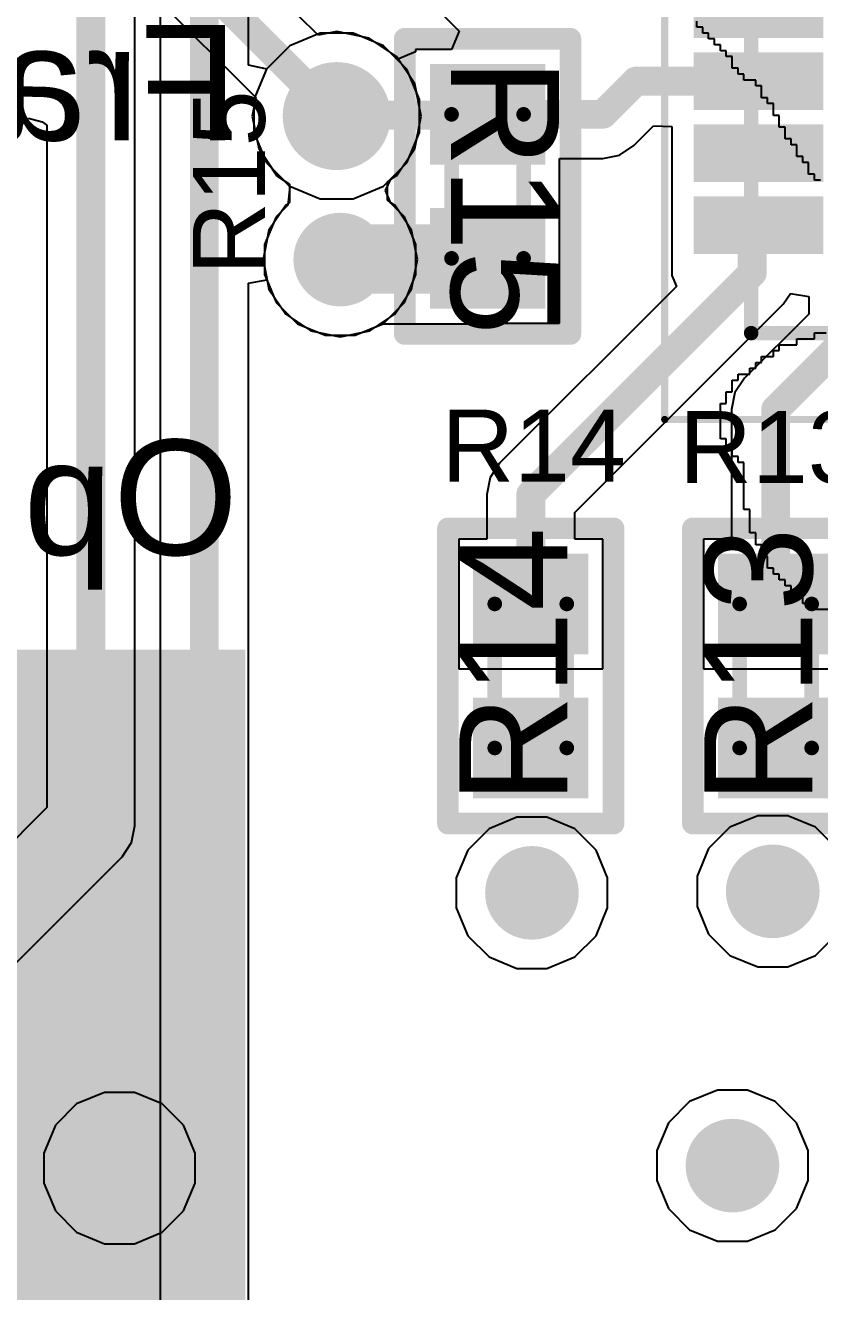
# Model space of a CAD drawing. Header units: inches. Extents: x 0.3 to 52.1, y -1.7 to 36.7.
# Drawn here: x 27.59 to 33.11, y 11.62 to 20.42 of the extents above; entities that cross this region are included whole.
import ezdxf

# ---------------------------------------------------------------- set-up
doc = ezdxf.new("R2010")
doc.units = ezdxf.units.IN
for name, color, linetype in [('Bottom Layer', 5, 'Continuous'), ('Bottom Overlay', 54, 'Continuous'), ('Internal1', 16, 'Continuous'), ('Internal2', 76, 'Continuous'), ('Top Assembly', 216, 'Continuous'), ('Top Component Outline', 6, 'Continuous'), ('Top Layer', 1, 'Continuous'), ('Top Overlay', 2, 'Continuous'), ('Top Paste', 8, 'Continuous'), ('Top Solder', 216, 'Continuous'), ('Via Holes', 16, 'Continuous')]:
    doc.layers.add(name, color=color, linetype=linetype)
doc.styles.add('Arial', font='', dxfattribs={"height": 0.2})
doc.styles.get('Arial').set_extended_font_data('Arial')

# ---------------------------------------------------------------- blocks, each defined once
blk = doc.blocks.new('_PM1300_QFN50P500X500X90_33N_85')
at = {"layer": 'Top Layer'}
for points in [[(-1.9, 2.05), (-1.9, 2.85), (-1.6, 2.85), (-1.6, 2.05)], [(-1.4, 2.05), (-1.4, 2.85), (-1.1, 2.85), (-1.1, 2.05)], [(-0.9, 2.05), (-0.9, 2.85), (-0.6, 2.85), (-0.6, 2.05)], [(-0.4, 2.05), (-0.4, 2.85), (-0.1, 2.85), (-0.1, 2.05)], [(0.1, 2.05), (0.1, 2.85), (0.4, 2.85), (0.4, 2.05)], [(0.6, 2.05), (0.6, 2.85), (0.9, 2.85), (0.9, 2.05)], [(1.1, 2.05), (1.1, 2.85), (1.4, 2.85), (1.4, 2.05)], [(1.6, 2.05), (1.6, 2.85), (1.9, 2.85), (1.9, 2.05)], [(-2.85, 1.9), (-2.05, 1.9), (-2.05, 1.6), (-2.85, 1.6)], [(2.05, 1.9), (2.85, 1.9), (2.85, 1.6), (2.05, 1.6)], [(-1.8, -1.8), (-1.8, 1.8), (1.8, 1.8), (1.8, -1.8)], [(-2.85, 1.4), (-2.05, 1.4), (-2.05, 1.1), (-2.85, 1.1)], [(2.05, 1.4), (2.85, 1.4), (2.85, 1.1), (2.05, 1.1)], [(-2.85, 0.9), (-2.05, 0.9), (-2.05, 0.6), (-2.85, 0.6)], [(2.05, 0.9), (2.85, 0.9), (2.85, 0.6), (2.05, 0.6)], [(-2.85, 0.4), (-2.05, 0.4), (-2.05, 0.1), (-2.85, 0.1)], [(2.05, 0.4), (2.85, 0.4), (2.85, 0.1), (2.05, 0.1)], [(-2.85, -0.1), (-2.05, -0.1), (-2.05, -0.4), (-2.85, -0.4)], [(2.05, -0.1), (2.85, -0.1), (2.85, -0.4), (2.05, -0.4)], [(-2.85, -0.6), (-2.05, -0.6), (-2.05, -0.9), (-2.85, -0.9)], [(2.05, -0.6), (2.85, -0.6), (2.85, -0.9), (2.05, -0.9)], [(-2.85, -1.1), (-2.05, -1.1), (-2.05, -1.4), (-2.85, -1.4)], [(2.05, -1.1), (2.85, -1.1), (2.85, -1.4), (2.05, -1.4)], [(-2.85, -1.6), (-2.05, -1.6), (-2.05, -1.9), (-2.85, -1.9)], [(2.05, -1.6), (2.85, -1.6), (2.85, -1.9), (2.05, -1.9)], [(-1.9, -2.85), (-1.9, -2.05), (-1.6, -2.05), (-1.6, -2.85)], [(-1.4, -2.85), (-1.4, -2.05), (-1.1, -2.05), (-1.1, -2.85)], [(-0.9, -2.85), (-0.9, -2.05), (-0.6, -2.05), (-0.6, -2.85)], [(-0.4, -2.85), (-0.4, -2.05), (-0.1, -2.05), (-0.1, -2.85)], [(0.1, -2.85), (0.1, -2.05), (0.4, -2.05), (0.4, -2.85)], [(0.6, -2.85), (0.6, -2.05), (0.9, -2.05), (0.9, -2.85)], [(1.1, -2.85), (1.1, -2.05), (1.4, -2.05), (1.4, -2.85)], [(1.6, -2.85), (1.6, -2.05), (1.9, -2.05), (1.9, -2.85)]]:
    blk.add_hatch(color=1, dxfattribs=at).paths.add_polyline_path(points)
at = {"layer": 'Top Paste'}
for points in [[(-1.9, 2.05), (-1.9, 2.85), (-1.6, 2.85), (-1.6, 2.05)], [(-1.4, 2.05), (-1.4, 2.85), (-1.1, 2.85), (-1.1, 2.05)], [(-0.9, 2.05), (-0.9, 2.85), (-0.6, 2.85), (-0.6, 2.05)], [(-0.4, 2.05), (-0.4, 2.85), (-0.1, 2.85), (-0.1, 2.05)], [(0.1, 2.05), (0.1, 2.85), (0.4, 2.85), (0.4, 2.05)], [(0.6, 2.05), (0.6, 2.85), (0.9, 2.85), (0.9, 2.05)], [(1.1, 2.05), (1.1, 2.85), (1.4, 2.85), (1.4, 2.05)], [(1.6, 2.05), (1.6, 2.85), (1.9, 2.85), (1.9, 2.05)], [(-2.85, 1.9), (-2.05, 1.9), (-2.05, 1.6), (-2.85, 1.6)], [(2.05, 1.9), (2.85, 1.9), (2.85, 1.6), (2.05, 1.6)], [(-1.8, -1.8), (-1.8, 1.8), (1.8, 1.8), (1.8, -1.8)], [(-2.85, 1.4), (-2.05, 1.4), (-2.05, 1.1), (-2.85, 1.1)], [(2.05, 1.4), (2.85, 1.4), (2.85, 1.1), (2.05, 1.1)], [(-2.85, 0.9), (-2.05, 0.9), (-2.05, 0.6), (-2.85, 0.6)], [(2.05, 0.9), (2.85, 0.9), (2.85, 0.6), (2.05, 0.6)], [(-2.85, 0.4), (-2.05, 0.4), (-2.05, 0.1), (-2.85, 0.1)], [(2.05, 0.4), (2.85, 0.4), (2.85, 0.1), (2.05, 0.1)], [(-2.85, -0.1), (-2.05, -0.1), (-2.05, -0.4), (-2.85, -0.4)], [(2.05, -0.1), (2.85, -0.1), (2.85, -0.4), (2.05, -0.4)], [(-2.85, -0.6), (-2.05, -0.6), (-2.05, -0.9), (-2.85, -0.9)], [(2.05, -0.6), (2.85, -0.6), (2.85, -0.9), (2.05, -0.9)], [(-2.85, -1.1), (-2.05, -1.1), (-2.05, -1.4), (-2.85, -1.4)], [(2.05, -1.1), (2.85, -1.1), (2.85, -1.4), (2.05, -1.4)], [(-2.85, -1.6), (-2.05, -1.6), (-2.05, -1.9), (-2.85, -1.9)], [(2.05, -1.6), (2.85, -1.6), (2.85, -1.9), (2.05, -1.9)], [(-1.9, -2.85), (-1.9, -2.05), (-1.6, -2.05), (-1.6, -2.85)], [(-1.4, -2.85), (-1.4, -2.05), (-1.1, -2.05), (-1.1, -2.85)], [(-0.9, -2.85), (-0.9, -2.05), (-0.6, -2.05), (-0.6, -2.85)], [(-0.4, -2.85), (-0.4, -2.05), (-0.1, -2.05), (-0.1, -2.85)], [(0.1, -2.85), (0.1, -2.05), (0.4, -2.05), (0.4, -2.85)], [(0.6, -2.85), (0.6, -2.05), (0.9, -2.05), (0.9, -2.85)], [(1.1, -2.85), (1.1, -2.05), (1.4, -2.05), (1.4, -2.85)], [(1.6, -2.85), (1.6, -2.05), (1.9, -2.05), (1.9, -2.85)]]:
    blk.add_hatch(color=8, dxfattribs=at).paths.add_polyline_path(points)
at = {"layer": 'Top Solder'}
for points in [[(-1.95, 2), (-1.95, 2.9), (-1.55, 2.9), (-1.55, 2)], [(-1.45, 2), (-1.45, 2.9), (-1.05, 2.9), (-1.05, 2)], [(-0.95, 2), (-0.95, 2.9), (-0.55, 2.9), (-0.55, 2)], [(-0.45, 2), (-0.45, 2.9), (-0.05, 2.9), (-0.05, 2)], [(0.05, 2), (0.05, 2.9), (0.45, 2.9), (0.45, 2)], [(0.55, 2), (0.55, 2.9), (0.95, 2.9), (0.95, 2)], [(1.05, 2), (1.05, 2.9), (1.45, 2.9), (1.45, 2)], [(1.55, 2), (1.55, 2.9), (1.95, 2.9), (1.95, 2)], [(-2.9, 1.95), (-2, 1.95), (-2, 1.55), (-2.9, 1.55)], [(2, 1.95), (2.9, 1.95), (2.9, 1.55), (2, 1.55)], [(-1.85, -1.85), (-1.85, 1.85), (1.85, 1.85), (1.85, -1.85)], [(-2.9, 1.45), (-2, 1.45), (-2, 1.05), (-2.9, 1.05)], [(2, 1.45), (2.9, 1.45), (2.9, 1.05), (2, 1.05)], [(-2.9, 0.95), (-2, 0.95), (-2, 0.55), (-2.9, 0.55)], [(2, 0.95), (2.9, 0.95), (2.9, 0.55), (2, 0.55)], [(-2.9, 0.45), (-2, 0.45), (-2, 0.05), (-2.9, 0.05)], [(2, 0.45), (2.9, 0.45), (2.9, 0.05), (2, 0.05)], [(-2.9, -0.05), (-2, -0.05), (-2, -0.45), (-2.9, -0.45)], [(2, -0.05), (2.9, -0.05), (2.9, -0.45), (2, -0.45)], [(-2.9, -0.55), (-2, -0.55), (-2, -0.95), (-2.9, -0.95)], [(2, -0.55), (2.9, -0.55), (2.9, -0.95), (2, -0.95)], [(-2.9, -1.05), (-2, -1.05), (-2, -1.45), (-2.9, -1.45)], [(2, -1.05), (2.9, -1.05), (2.9, -1.45), (2, -1.45)], [(-2.9, -1.55), (-2, -1.55), (-2, -1.95), (-2.9, -1.95)], [(2, -1.55), (2.9, -1.55), (2.9, -1.95), (2, -1.95)], [(-1.95, -2.9), (-1.95, -2), (-1.55, -2), (-1.55, -2.9)], [(-1.45, -2.9), (-1.45, -2), (-1.05, -2), (-1.05, -2.9)], [(-0.95, -2.9), (-0.95, -2), (-0.55, -2), (-0.55, -2.9)], [(-0.45, -2.9), (-0.45, -2), (-0.05, -2), (-0.05, -2.9)], [(0.05, -2.9), (0.05, -2), (0.45, -2), (0.45, -2.9)], [(0.55, -2.9), (0.55, -2), (0.95, -2), (0.95, -2.9)], [(1.05, -2.9), (1.05, -2), (1.45, -2), (1.45, -2.9)], [(1.55, -2.9), (1.55, -2), (1.95, -2), (1.95, -2.9)]]:
    blk.add_hatch(color=216, dxfattribs=at).paths.add_polyline_path(points)
at = {"layer": 'Top Assembly'}
for points in [[(-3.1, -3.1, 0.05, 0.05, 0), (-3.1, 3.1, 0.05, 0.05, 0)], [(3.1, 3.1, 0.05, 0.05, 0), (-3.1, 3.1, 0.05, 0.05, 0)], [(3.1, -3.1, 0.05, 0.05, 0), (3.1, 3.1, 0.05, 0.05, 0)], [(3.1, -3.1, 0.05, 0.05, 0), (-3.1, -3.1, 0.05, 0.05, 0)]]:
    blk.add_lwpolyline(points, format="xyseb", dxfattribs=at)
for points in [[(-3.1125, 3.1, 0.025, 0.025, 1), (-3.0875, 3.1, 0.025, 0.025, 1)], [(-3.1125, 3.1, 0.025, 0.025, 1), (-3.0875, 3.1, 0.025, 0.025, 1)], [(3.0875, 3.1, 0.025, 0.025, 1), (3.1125, 3.1, 0.025, 0.025, 1)], [(3.0875, 3.1, 0.025, 0.025, 1), (3.1125, 3.1, 0.025, 0.025, 1)], [(-3.1125, -3.1, 0.025, 0.025, 1), (-3.0875, -3.1, 0.025, 0.025, 1)], [(-3.1125, -3.1, 0.025, 0.025, 1), (-3.0875, -3.1, 0.025, 0.025, 1)], [(3.0875, -3.1, 0.025, 0.025, 1), (3.1125, -3.1, 0.025, 0.025, 1)], [(3.0875, -3.1, 0.025, 0.025, 1), (3.1125, -3.1, 0.025, 0.025, 1)]]:
    blk.add_lwpolyline(points, format="xyseb", close=True, dxfattribs=at)
at = {"layer": 'Top Component Outline'}
for points in [[(-2.5, -2.5, 0.1, 0.1, 0), (-2.5, 2.5, 0.1, 0.1, 0)], [(-2.5, 2, 0.1, 0.1, 0), (-2, 2.5, 0.1, 0.1, 0)], [(2.5, 2.5, 0.1, 0.1, 0), (-2.5, 2.5, 0.1, 0.1, 0)], [(2.5, -2.5, 0.1, 0.1, 0), (2.5, 2.5, 0.1, 0.1, 0)], [(2.5, -2.5, 0.1, 0.1, 0), (-2.5, -2.5, 0.1, 0.1, 0)]]:
    blk.add_lwpolyline(points, format="xyseb", dxfattribs=at)
for points in [[(-2.525, 2.5, 0.05, 0.05, 1), (-2.475, 2.5, 0.05, 0.05, 1)], [(-2.525, 2.5, 0.05, 0.05, 1), (-2.475, 2.5, 0.05, 0.05, 1)], [(-2.025, 2.5, 0.05, 0.05, 1), (-1.975, 2.5, 0.05, 0.05, 1)], [(2.475, 2.5, 0.05, 0.05, 1), (2.525, 2.5, 0.05, 0.05, 1)], [(2.475, 2.5, 0.05, 0.05, 1), (2.525, 2.5, 0.05, 0.05, 1)], [(-2.525, 2, 0.05, 0.05, 1), (-2.475, 2, 0.05, 0.05, 1)], [(-2.525, -2.5, 0.05, 0.05, 1), (-2.475, -2.5, 0.05, 0.05, 1)], [(-2.525, -2.5, 0.05, 0.05, 1), (-2.475, -2.5, 0.05, 0.05, 1)], [(2.475, -2.5, 0.05, 0.05, 1), (2.525, -2.5, 0.05, 0.05, 1)], [(2.475, -2.5, 0.05, 0.05, 1), (2.525, -2.5, 0.05, 0.05, 1)]]:
    blk.add_lwpolyline(points, format="xyseb", close=True, dxfattribs=at)
at = {"layer": 'Top Overlay'}
for points in [[(-2.725, 2.5, 0.25, 0.25, 1), (-2.975, 2.5, 0.25, 0.25, 1)], [(-3.0375, 2.5, 0.125, 0.125, 1), (-2.9125, 2.5, 0.125, 0.125, 1)], [(-2.7875, 2.5, 0.125, 0.125, 1), (-2.6625, 2.5, 0.125, 0.125, 1)]]:
    blk.add_lwpolyline(points, format="xyseb", close=True, dxfattribs=at)
blk = doc.blocks.new('0402_RES_REFLOW_102')
at = {"layer": 'Top Layer'}
for points in [[(-0.75, 0.3), (-0.25, 0.3), (-0.25, -0.3), (-0.75, -0.3)], [(0.25, 0.3), (0.75, 0.3), (0.75, -0.3), (0.25, -0.3)]]:
    blk.add_hatch(color=1, dxfattribs=at).paths.add_polyline_path(points)
at = {"layer": 'Top Paste'}
for points in [[(-0.72, 0.27), (-0.28, 0.27), (-0.28, -0.27), (-0.72, -0.27)], [(0.28, 0.27), (0.72, 0.27), (0.72, -0.27), (0.28, -0.27)]]:
    blk.add_hatch(color=8, dxfattribs=at).paths.add_polyline_path(points)
at = {"layer": 'Top Solder'}
for points in [[(-0.85, 0.4), (-0.15, 0.4), (-0.15, -0.4), (-0.85, -0.4)], [(0.15, 0.4), (0.85, 0.4), (0.85, -0.4), (0.15, -0.4)]]:
    blk.add_hatch(color=216, dxfattribs=at).paths.add_polyline_path(points)
at = {"layer": 'Top Assembly'}
for points in [[(1.025, 0.575, 0.15, 0.15, 0), (-1.025, 0.575, 0.15, 0.15, 0)], [(-1.025, -0.575, 0.15, 0.15, 0), (-1.025, 0.575, 0.15, 0.15, 0)], [(1.025, -0.575, 0.15, 0.15, 0), (1.025, 0.575, 0.15, 0.15, 0)], [(1.025, -0.575, 0.15, 0.15, 0), (-1.025, -0.575, 0.15, 0.15, 0)]]:
    blk.add_lwpolyline(points, format="xyseb", dxfattribs=at)
for points in [[(-1.0625, 0.575, 0.075, 0.075, 1), (-0.9875, 0.575, 0.075, 0.075, 1)], [(-1.0625, 0.575, 0.075, 0.075, 1), (-0.9875, 0.575, 0.075, 0.075, 1)], [(0.9875, 0.575, 0.075, 0.075, 1), (1.0625, 0.575, 0.075, 0.075, 1)], [(0.9875, 0.575, 0.075, 0.075, 1), (1.0625, 0.575, 0.075, 0.075, 1)], [(-1.0625, -0.575, 0.075, 0.075, 1), (-0.9875, -0.575, 0.075, 0.075, 1)], [(-1.0625, -0.575, 0.075, 0.075, 1), (-0.9875, -0.575, 0.075, 0.075, 1)], [(0.9875, -0.575, 0.075, 0.075, 1), (1.0625, -0.575, 0.075, 0.075, 1)], [(0.9875, -0.575, 0.075, 0.075, 1), (1.0625, -0.575, 0.075, 0.075, 1)]]:
    blk.add_lwpolyline(points, format="xyseb", close=True, dxfattribs=at)
at = {"layer": 'Top Component Outline'}
for points in [[(0.5002, 0.2502, 0.1016, 0.1016, 0), (-0.4998, 0.2502, 0.1016, 0.1016, 0)], [(-0.4998, -0.2499, 0.1016, 0.1016, 0), (-0.4998, 0.2502, 0.1016, 0.1016, 0)], [(0.5002, -0.2499, 0.1016, 0.1016, 0), (0.5002, 0.2502, 0.1016, 0.1016, 0)], [(0.5002, -0.2499, 0.1016, 0.1016, 0), (-0.4998, -0.2499, 0.1016, 0.1016, 0)]]:
    blk.add_lwpolyline(points, format="xyseb", dxfattribs=at)
for points in [[(-0.5252, 0.2502, 0.0508, 0.0508, 1), (-0.4744, 0.2502, 0.0508, 0.0508, 1)], [(-0.5252, 0.2502, 0.0508, 0.0508, 1), (-0.4744, 0.2502, 0.0508, 0.0508, 1)], [(0.4748, 0.2502, 0.0508, 0.0508, 1), (0.5256, 0.2502, 0.0508, 0.0508, 1)], [(0.4748, 0.2502, 0.0508, 0.0508, 1), (0.5256, 0.2502, 0.0508, 0.0508, 1)], [(-0.5252, -0.2499, 0.0508, 0.0508, 1), (-0.4744, -0.2499, 0.0508, 0.0508, 1)], [(-0.5252, -0.2499, 0.0508, 0.0508, 1), (-0.4744, -0.2499, 0.0508, 0.0508, 1)], [(0.4748, -0.2499, 0.0508, 0.0508, 1), (0.5256, -0.2499, 0.0508, 0.0508, 1)], [(0.4748, -0.2499, 0.0508, 0.0508, 1), (0.5256, -0.2499, 0.0508, 0.0508, 1)]]:
    blk.add_lwpolyline(points, format="xyseb", close=True, dxfattribs=at)
at = {"layer": 'Top Overlay'}
for points in [[(1.025, 0.575, 0.15, 0.15, 0), (-1.025, 0.575, 0.15, 0.15, 0)], [(-1.025, -0.575, 0.15, 0.15, 0), (-1.025, 0.575, 0.15, 0.15, 0)], [(1.025, -0.575, 0.15, 0.15, 0), (1.025, 0.575, 0.15, 0.15, 0)], [(1.025, -0.575, 0.15, 0.15, 0), (-1.025, -0.575, 0.15, 0.15, 0)]]:
    blk.add_lwpolyline(points, format="xyseb", dxfattribs=at)
for points in [[(-1.0625, 0.575, 0.075, 0.075, 1), (-0.9875, 0.575, 0.075, 0.075, 1)], [(-1.0625, 0.575, 0.075, 0.075, 1), (-0.9875, 0.575, 0.075, 0.075, 1)], [(0.9875, 0.575, 0.075, 0.075, 1), (1.0625, 0.575, 0.075, 0.075, 1)], [(0.9875, 0.575, 0.075, 0.075, 1), (1.0625, 0.575, 0.075, 0.075, 1)], [(-1.0625, -0.575, 0.075, 0.075, 1), (-0.9875, -0.575, 0.075, 0.075, 1)], [(-1.0625, -0.575, 0.075, 0.075, 1), (-0.9875, -0.575, 0.075, 0.075, 1)], [(0.9875, -0.575, 0.075, 0.075, 1), (1.0625, -0.575, 0.075, 0.075, 1)], [(0.9875, -0.575, 0.075, 0.075, 1), (1.0625, -0.575, 0.075, 0.075, 1)]]:
    blk.add_lwpolyline(points, format="xyseb", close=True, dxfattribs=at)
at = {"layer": 'Top Assembly', "style": 'Arial'}
blk.add_text('R15', height=0.75, dxfattribs=at).set_placement((-0.889, -0.254))
blk = doc.blocks.new('0402_RES_REFLOW_103')
at = {"layer": 'Top Layer'}
for points in [[(-0.75, 0.3), (-0.25, 0.3), (-0.25, -0.3), (-0.75, -0.3)], [(0.25, 0.3), (0.75, 0.3), (0.75, -0.3), (0.25, -0.3)]]:
    blk.add_hatch(color=1, dxfattribs=at).paths.add_polyline_path(points)
at = {"layer": 'Top Paste'}
for points in [[(-0.72, 0.27), (-0.28, 0.27), (-0.28, -0.27), (-0.72, -0.27)], [(0.28, 0.27), (0.72, 0.27), (0.72, -0.27), (0.28, -0.27)]]:
    blk.add_hatch(color=8, dxfattribs=at).paths.add_polyline_path(points)
at = {"layer": 'Top Solder'}
for points in [[(-0.85, 0.4), (-0.15, 0.4), (-0.15, -0.4), (-0.85, -0.4)], [(0.15, 0.4), (0.85, 0.4), (0.85, -0.4), (0.15, -0.4)]]:
    blk.add_hatch(color=216, dxfattribs=at).paths.add_polyline_path(points)
at = {"layer": 'Top Assembly'}
for points in [[(-1.025, 0.575, 0.15, 0.15, 0), (1.025, 0.575, 0.15, 0.15, 0)], [(-1.025, 0.575, 0.15, 0.15, 0), (-1.025, -0.575, 0.15, 0.15, 0)], [(1.025, 0.575, 0.15, 0.15, 0), (1.025, -0.575, 0.15, 0.15, 0)], [(-1.025, -0.575, 0.15, 0.15, 0), (1.025, -0.575, 0.15, 0.15, 0)]]:
    blk.add_lwpolyline(points, format="xyseb", dxfattribs=at)
for points in [[(-1.0625, 0.575, 0.075, 0.075, 1), (-0.9875, 0.575, 0.075, 0.075, 1)], [(-1.0625, 0.575, 0.075, 0.075, 1), (-0.9875, 0.575, 0.075, 0.075, 1)], [(0.9875, 0.575, 0.075, 0.075, 1), (1.0625, 0.575, 0.075, 0.075, 1)], [(0.9875, 0.575, 0.075, 0.075, 1), (1.0625, 0.575, 0.075, 0.075, 1)], [(-1.0625, -0.575, 0.075, 0.075, 1), (-0.9875, -0.575, 0.075, 0.075, 1)], [(-1.0625, -0.575, 0.075, 0.075, 1), (-0.9875, -0.575, 0.075, 0.075, 1)], [(0.9875, -0.575, 0.075, 0.075, 1), (1.0625, -0.575, 0.075, 0.075, 1)], [(0.9875, -0.575, 0.075, 0.075, 1), (1.0625, -0.575, 0.075, 0.075, 1)]]:
    blk.add_lwpolyline(points, format="xyseb", close=True, dxfattribs=at)
at = {"layer": 'Top Component Outline'}
for points in [[(-0.4998, 0.2502, 0.1016, 0.1016, 0), (0.5002, 0.2502, 0.1016, 0.1016, 0)], [(-0.4998, 0.2502, 0.1016, 0.1016, 0), (-0.4998, -0.2499, 0.1016, 0.1016, 0)], [(0.5002, 0.2502, 0.1016, 0.1016, 0), (0.5002, -0.2499, 0.1016, 0.1016, 0)], [(-0.4998, -0.2499, 0.1016, 0.1016, 0), (0.5002, -0.2499, 0.1016, 0.1016, 0)]]:
    blk.add_lwpolyline(points, format="xyseb", dxfattribs=at)
for points in [[(-0.5252, 0.2502, 0.0508, 0.0508, 1), (-0.4744, 0.2502, 0.0508, 0.0508, 1)], [(-0.5252, 0.2502, 0.0508, 0.0508, 1), (-0.4744, 0.2502, 0.0508, 0.0508, 1)], [(0.4748, 0.2502, 0.0508, 0.0508, 1), (0.5256, 0.2502, 0.0508, 0.0508, 1)], [(0.4748, 0.2502, 0.0508, 0.0508, 1), (0.5256, 0.2502, 0.0508, 0.0508, 1)], [(-0.5252, -0.2499, 0.0508, 0.0508, 1), (-0.4744, -0.2499, 0.0508, 0.0508, 1)], [(-0.5252, -0.2499, 0.0508, 0.0508, 1), (-0.4744, -0.2499, 0.0508, 0.0508, 1)], [(0.4748, -0.2499, 0.0508, 0.0508, 1), (0.5256, -0.2499, 0.0508, 0.0508, 1)], [(0.4748, -0.2499, 0.0508, 0.0508, 1), (0.5256, -0.2499, 0.0508, 0.0508, 1)]]:
    blk.add_lwpolyline(points, format="xyseb", close=True, dxfattribs=at)
at = {"layer": 'Top Overlay'}
for points in [[(-1.025, 0.575, 0.15, 0.15, 0), (1.025, 0.575, 0.15, 0.15, 0)], [(-1.025, 0.575, 0.15, 0.15, 0), (-1.025, -0.575, 0.15, 0.15, 0)], [(1.025, 0.575, 0.15, 0.15, 0), (1.025, -0.575, 0.15, 0.15, 0)], [(-1.025, -0.575, 0.15, 0.15, 0), (1.025, -0.575, 0.15, 0.15, 0)]]:
    blk.add_lwpolyline(points, format="xyseb", dxfattribs=at)
for points in [[(-1.0625, 0.575, 0.075, 0.075, 1), (-0.9875, 0.575, 0.075, 0.075, 1)], [(-1.0625, 0.575, 0.075, 0.075, 1), (-0.9875, 0.575, 0.075, 0.075, 1)], [(0.9875, 0.575, 0.075, 0.075, 1), (1.0625, 0.575, 0.075, 0.075, 1)], [(0.9875, 0.575, 0.075, 0.075, 1), (1.0625, 0.575, 0.075, 0.075, 1)], [(-1.0625, -0.575, 0.075, 0.075, 1), (-0.9875, -0.575, 0.075, 0.075, 1)], [(-1.0625, -0.575, 0.075, 0.075, 1), (-0.9875, -0.575, 0.075, 0.075, 1)], [(0.9875, -0.575, 0.075, 0.075, 1), (1.0625, -0.575, 0.075, 0.075, 1)], [(0.9875, -0.575, 0.075, 0.075, 1), (1.0625, -0.575, 0.075, 0.075, 1)]]:
    blk.add_lwpolyline(points, format="xyseb", close=True, dxfattribs=at)
at = {"layer": 'Top Assembly', "style": 'Arial'}
blk.add_text('R14', height=0.75, dxfattribs=at).set_placement((-0.889, -0.254))
blk = doc.blocks.new('0402_RES_REFLOW_104')
at = {"layer": 'Top Layer'}
for points in [[(-0.75, 0.3), (-0.25, 0.3), (-0.25, -0.3), (-0.75, -0.3)], [(0.25, 0.3), (0.75, 0.3), (0.75, -0.3), (0.25, -0.3)]]:
    blk.add_hatch(color=1, dxfattribs=at).paths.add_polyline_path(points)
at = {"layer": 'Top Paste'}
for points in [[(-0.72, 0.27), (-0.28, 0.27), (-0.28, -0.27), (-0.72, -0.27)], [(0.28, 0.27), (0.72, 0.27), (0.72, -0.27), (0.28, -0.27)]]:
    blk.add_hatch(color=8, dxfattribs=at).paths.add_polyline_path(points)
at = {"layer": 'Top Solder'}
for points in [[(-0.85, 0.4), (-0.15, 0.4), (-0.15, -0.4), (-0.85, -0.4)], [(0.15, 0.4), (0.85, 0.4), (0.85, -0.4), (0.15, -0.4)]]:
    blk.add_hatch(color=216, dxfattribs=at).paths.add_polyline_path(points)
at = {"layer": 'Top Assembly'}
for points in [[(-1.025, 0.575, 0.15, 0.15, 0), (1.025, 0.575, 0.15, 0.15, 0)], [(-1.025, 0.575, 0.15, 0.15, 0), (-1.025, -0.575, 0.15, 0.15, 0)], [(1.025, 0.575, 0.15, 0.15, 0), (1.025, -0.575, 0.15, 0.15, 0)], [(-1.025, -0.575, 0.15, 0.15, 0), (1.025, -0.575, 0.15, 0.15, 0)]]:
    blk.add_lwpolyline(points, format="xyseb", dxfattribs=at)
for points in [[(-1.0625, 0.575, 0.075, 0.075, 1), (-0.9875, 0.575, 0.075, 0.075, 1)], [(-1.0625, 0.575, 0.075, 0.075, 1), (-0.9875, 0.575, 0.075, 0.075, 1)], [(0.9875, 0.575, 0.075, 0.075, 1), (1.0625, 0.575, 0.075, 0.075, 1)], [(0.9875, 0.575, 0.075, 0.075, 1), (1.0625, 0.575, 0.075, 0.075, 1)], [(-1.0625, -0.575, 0.075, 0.075, 1), (-0.9875, -0.575, 0.075, 0.075, 1)], [(-1.0625, -0.575, 0.075, 0.075, 1), (-0.9875, -0.575, 0.075, 0.075, 1)], [(0.9875, -0.575, 0.075, 0.075, 1), (1.0625, -0.575, 0.075, 0.075, 1)], [(0.9875, -0.575, 0.075, 0.075, 1), (1.0625, -0.575, 0.075, 0.075, 1)]]:
    blk.add_lwpolyline(points, format="xyseb", close=True, dxfattribs=at)
at = {"layer": 'Top Component Outline'}
for points in [[(-0.4998, 0.2502, 0.1016, 0.1016, 0), (0.5002, 0.2502, 0.1016, 0.1016, 0)], [(-0.4998, 0.2502, 0.1016, 0.1016, 0), (-0.4998, -0.2499, 0.1016, 0.1016, 0)], [(0.5002, 0.2502, 0.1016, 0.1016, 0), (0.5002, -0.2499, 0.1016, 0.1016, 0)], [(-0.4998, -0.2499, 0.1016, 0.1016, 0), (0.5002, -0.2499, 0.1016, 0.1016, 0)]]:
    blk.add_lwpolyline(points, format="xyseb", dxfattribs=at)
for points in [[(-0.5252, 0.2502, 0.0508, 0.0508, 1), (-0.4744, 0.2502, 0.0508, 0.0508, 1)], [(-0.5252, 0.2502, 0.0508, 0.0508, 1), (-0.4744, 0.2502, 0.0508, 0.0508, 1)], [(0.4748, 0.2502, 0.0508, 0.0508, 1), (0.5256, 0.2502, 0.0508, 0.0508, 1)], [(0.4748, 0.2502, 0.0508, 0.0508, 1), (0.5256, 0.2502, 0.0508, 0.0508, 1)], [(-0.5252, -0.2499, 0.0508, 0.0508, 1), (-0.4744, -0.2499, 0.0508, 0.0508, 1)], [(-0.5252, -0.2499, 0.0508, 0.0508, 1), (-0.4744, -0.2499, 0.0508, 0.0508, 1)], [(0.4748, -0.2499, 0.0508, 0.0508, 1), (0.5256, -0.2499, 0.0508, 0.0508, 1)], [(0.4748, -0.2499, 0.0508, 0.0508, 1), (0.5256, -0.2499, 0.0508, 0.0508, 1)]]:
    blk.add_lwpolyline(points, format="xyseb", close=True, dxfattribs=at)
at = {"layer": 'Top Overlay'}
for points in [[(-1.025, 0.575, 0.15, 0.15, 0), (1.025, 0.575, 0.15, 0.15, 0)], [(-1.025, 0.575, 0.15, 0.15, 0), (-1.025, -0.575, 0.15, 0.15, 0)], [(1.025, 0.575, 0.15, 0.15, 0), (1.025, -0.575, 0.15, 0.15, 0)], [(-1.025, -0.575, 0.15, 0.15, 0), (1.025, -0.575, 0.15, 0.15, 0)]]:
    blk.add_lwpolyline(points, format="xyseb", dxfattribs=at)
for points in [[(-1.0625, 0.575, 0.075, 0.075, 1), (-0.9875, 0.575, 0.075, 0.075, 1)], [(-1.0625, 0.575, 0.075, 0.075, 1), (-0.9875, 0.575, 0.075, 0.075, 1)], [(0.9875, 0.575, 0.075, 0.075, 1), (1.0625, 0.575, 0.075, 0.075, 1)], [(0.9875, 0.575, 0.075, 0.075, 1), (1.0625, 0.575, 0.075, 0.075, 1)], [(-1.0625, -0.575, 0.075, 0.075, 1), (-0.9875, -0.575, 0.075, 0.075, 1)], [(-1.0625, -0.575, 0.075, 0.075, 1), (-0.9875, -0.575, 0.075, 0.075, 1)], [(0.9875, -0.575, 0.075, 0.075, 1), (1.0625, -0.575, 0.075, 0.075, 1)], [(0.9875, -0.575, 0.075, 0.075, 1), (1.0625, -0.575, 0.075, 0.075, 1)]]:
    blk.add_lwpolyline(points, format="xyseb", close=True, dxfattribs=at)
at = {"layer": 'Top Assembly', "style": 'Arial'}
blk.add_text('R13', height=0.75, dxfattribs=at).set_placement((-0.889, -0.254))

msp = doc.modelspace()

# ---------------------------------------------------------------- hatches: boundary and pattern name
at = {"layer": 'Bottom Layer'}
h = msp.add_hatch(color=5, dxfattribs=at)
edge = h.paths.add_edge_path()
edge.add_arc((29.7529, 19.7877), 0.375, 0, 360)
h = msp.add_hatch(color=5, dxfattribs=at)
edge = h.paths.add_edge_path()
edge.add_arc((29.7774, 18.7913), 0.325, 0, 360)
h = msp.add_hatch(color=5, dxfattribs=at)
edge = h.paths.add_edge_path()
edge.add_arc((31.1081, 14.3939), 0.325, 0, 360)
h = msp.add_hatch(color=5, dxfattribs=at)
edge = h.paths.add_edge_path()
edge.add_arc((32.7797, 14.4043), 0.325, 0, 360)
h = msp.add_hatch(color=5, dxfattribs=at)
edge = h.paths.add_edge_path()
edge.add_arc((28.245, 12.4829), 0.325, 0, 360)
h = msp.add_hatch(color=5, dxfattribs=at)
edge = h.paths.add_edge_path()
edge.add_arc((32.5, 12.5), 0.325, 0, 360)
at = {"layer": 'Bottom Overlay'}
msp.add_hatch(color=54, dxfattribs=at).paths.add_polyline_path([(4.3577, 10.804), (29.1197, 10.804), (29.1197, 16.083), (4.3577, 16.083)])
at = {"layer": 'Internal1'}
h = msp.add_hatch(color=16, dxfattribs=at)
edge = h.paths.add_edge_path()
edge.add_arc((29.7529, 19.7877), 0.375, 0, 360)
h = msp.add_hatch(color=16, dxfattribs=at)
edge = h.paths.add_edge_path()
edge.add_arc((29.7774, 18.7913), 0.325, 0, 360)
h = msp.add_hatch(color=16, dxfattribs=at)
edge = h.paths.add_edge_path()
edge.add_arc((31.1081, 14.3939), 0.325, 0, 360)
h = msp.add_hatch(color=16, dxfattribs=at)
edge = h.paths.add_edge_path()
edge.add_arc((32.7797, 14.4043), 0.325, 0, 360)
h = msp.add_hatch(color=16, dxfattribs=at)
edge = h.paths.add_edge_path()
edge.add_arc((28.245, 12.4829), 0.325, 0, 360)
h = msp.add_hatch(color=16, dxfattribs=at)
edge = h.paths.add_edge_path()
edge.add_arc((32.5, 12.5), 0.325, 0, 360)
at = {"layer": 'Internal2'}
h = msp.add_hatch(color=76, dxfattribs=at)
edge = h.paths.add_edge_path()
edge.add_arc((29.7529, 19.7877), 0.375, 0, 360)
h = msp.add_hatch(color=76, dxfattribs=at)
edge = h.paths.add_edge_path()
edge.add_arc((29.7774, 18.7913), 0.325, 0, 360)
h = msp.add_hatch(color=76, dxfattribs=at)
edge = h.paths.add_edge_path()
edge.add_arc((31.1081, 14.3939), 0.325, 0, 360)
h = msp.add_hatch(color=76, dxfattribs=at)
edge = h.paths.add_edge_path()
edge.add_arc((32.7797, 14.4043), 0.325, 0, 360)
h = msp.add_hatch(color=76, dxfattribs=at)
edge = h.paths.add_edge_path()
edge.add_arc((28.245, 12.4829), 0.325, 0, 360)
h = msp.add_hatch(color=76, dxfattribs=at)
edge = h.paths.add_edge_path()
edge.add_arc((32.5, 12.5), 0.325, 0, 360)
at = {"layer": 'Top Layer'}
h = msp.add_hatch(color=1, dxfattribs=at)
edge = h.paths.add_edge_path()
edge.add_arc((29.7529, 19.7877), 0.375, 0, 360)
h = msp.add_hatch(color=1, dxfattribs=at)
edge = h.paths.add_edge_path()
edge.add_arc((29.7774, 18.7913), 0.325, 0, 360)
h = msp.add_hatch(color=1, dxfattribs=at)
edge = h.paths.add_edge_path()
edge.add_arc((31.1081, 14.3939), 0.325, 0, 360)
h = msp.add_hatch(color=1, dxfattribs=at)
edge = h.paths.add_edge_path()
edge.add_arc((32.7797, 14.4043), 0.325, 0, 360)
h = msp.add_hatch(color=1, dxfattribs=at)
edge = h.paths.add_edge_path()
edge.add_arc((28.245, 12.4829), 0.325, 0, 360)
h = msp.add_hatch(color=1, dxfattribs=at)
edge = h.paths.add_edge_path()
edge.add_arc((32.5, 12.5), 0.325, 0, 360)
at = {"layer": 'Via Holes'}
h = msp.add_hatch(color=7, dxfattribs=at)
edge = h.paths.add_edge_path()
edge.add_arc((29.7529, 19.7877), 0.175, 0, 360)
h = msp.add_hatch(color=7, dxfattribs=at)
edge = h.paths.add_edge_path()
edge.add_arc((29.7774, 18.7913), 0.175, 0, 360)
h = msp.add_hatch(color=7, dxfattribs=at)
edge = h.paths.add_edge_path()
edge.add_arc((31.1081, 14.3939), 0.175, 0, 360)
h = msp.add_hatch(color=7, dxfattribs=at)
edge = h.paths.add_edge_path()
edge.add_arc((32.7797, 14.4043), 0.175, 0, 360)
h = msp.add_hatch(color=7, dxfattribs=at)
edge = h.paths.add_edge_path()
edge.add_arc((32.5, 12.5), 0.175, 0, 360)
h = msp.add_hatch(color=7, dxfattribs=at)
edge = h.paths.add_edge_path()
edge.add_arc((28.245, 12.4829), 0.175, 0, 360)

# ---------------------------------------------------------------- linework, layer by layer
at = {"layer": 'Bottom Layer'}
for p, q in [((26.561, 22.547), (29.1921, 19.9159)), ((29.6247, 20.3485), (28.8712, 21.102)), ((29.7529, 20.374), (29.6247, 20.3485)), ((29.9773, 20.3293), (29.7529, 20.374)), ((30.1675, 20.2023), (29.9773, 20.3293)), ((30.2945, 20.0121), (30.1675, 20.2023)), ((30.3392, 19.7877), (30.2945, 20.0121)), ((29.1921, 19.9159), (29.1666, 19.7877)), ((29.1666, 19.7877), (29.2113, 19.5634)), ((30.2945, 19.5634), (30.3392, 19.7877)), ((29.2113, 19.5634), (29.3383, 19.3732)), ((30.1675, 19.3732), (30.2945, 19.5634)), ((29.3383, 19.3732), (29.4258, 19.3147)), ((30.1045, 19.3311), (30.1675, 19.3732)), ((29.4258, 19.3147), (29.4258, 19.1877)), ((30.1045, 19.2041), (30.1045, 19.3311)), ((29.3989, 19.1698), (29.2829, 18.9961)), ((29.4258, 19.1877), (29.3989, 19.1698)), ((30.1559, 19.1698), (30.1045, 19.2041)), ((30.272, 18.9961), (30.1559, 19.1698)), ((29.2829, 18.9961), (29.2421, 18.7913)), ((30.3127, 18.7913), (30.272, 18.9961)), ((29.2421, 18.7913), (29.2829, 18.5864)), ((30.272, 18.5864), (30.3127, 18.7913)), ((29.2829, 18.5864), (29.3989, 18.4128)), ((30.1559, 18.4128), (30.272, 18.5864)), ((29.3989, 18.4128), (29.5726, 18.2967)), ((29.9823, 18.2967), (30.1559, 18.4128)), ((29.5726, 18.2967), (29.7774, 18.256)), ((29.7774, 18.256), (29.9823, 18.2967))]:
    msp.add_line(p, q, dxfattribs=at)
msp.add_lwpolyline([(26.5266, 23.014, 0.2, 0.2, 0), (29.7529, 19.7877, 0.2, 0.2, 0)], format="xyseb", dxfattribs=at)
msp.add_lwpolyline([(29.7029, 19.7877, 0.1, 0.1, 1), (29.8029, 19.7877, 0.1, 0.1, 1)], format="xyseb", close=True, dxfattribs=at)
at = {"layer": 'Bottom Overlay'}
for p, q in [((32.2531, 20.4052), (32.2531, 20.4461)), ((32.2939, 20.4052), (32.2531, 20.4052)), ((32.2939, 20.3644), (32.2939, 20.4052)), ((32.3347, 20.3644), (32.2939, 20.3644)), ((32.3347, 20.3236), (32.3347, 20.3644)), ((32.3756, 20.3236), (32.3347, 20.3236)), ((32.3756, 20.2827), (32.3756, 20.3236)), ((32.4164, 20.2827), (32.3756, 20.2827)), ((32.4164, 20.2419), (32.4164, 20.2827)), ((32.4573, 20.2419), (32.4164, 20.2419)), ((32.4573, 20.2011), (32.4573, 20.2419)), ((32.4981, 20.2011), (32.4573, 20.2011)), ((32.4981, 20.1194), (32.4981, 20.2011)), ((32.5389, 20.1194), (32.4981, 20.1194)), ((32.5389, 20.0785), (32.5389, 20.1194)), ((32.5798, 20.0785), (32.5389, 20.0785)), ((32.5798, 20.0377), (32.5798, 20.0785)), ((32.6614, 20.0377), (32.5798, 20.0377)), ((32.6614, 19.9969), (32.6614, 20.0377)), ((32.7023, 19.9969), (32.6614, 19.9969)), ((32.7023, 19.9152), (32.7023, 19.9969)), ((32.7431, 19.9152), (32.7023, 19.9152)), ((32.7431, 19.8744), (32.7431, 19.9152)), ((32.784, 19.8744), (32.7431, 19.8744)), ((32.784, 19.7927), (32.784, 19.8744)), ((32.8248, 19.7927), (32.784, 19.7927)), ((32.8248, 19.711), (32.8248, 19.7927)), ((32.8656, 19.711), (32.8248, 19.711)), ((32.8656, 19.6293), (32.8656, 19.711)), ((32.9065, 19.6293), (32.8656, 19.6293)), ((32.9065, 19.5885), (32.9065, 19.6293)), ((32.9473, 19.5885), (32.9065, 19.5885)), ((32.9473, 19.5068), (32.9473, 19.5885)), ((32.9881, 19.5068), (32.9473, 19.5068)), ((32.9881, 19.466), (32.9881, 19.5068)), ((33.029, 19.466), (32.9881, 19.466)), ((33.029, 19.3843), (33.029, 19.466)), ((33.0698, 19.3843), (33.029, 19.3843)), ((33.0698, 19.3435), (33.0698, 19.3843)), ((33.1106, 19.3435), (33.0698, 19.3435)), ((32.9473, 18.2001), (32.9473, 18.2409)), ((32.9473, 18.2409), (33.0698, 18.2409)), ((33.0698, 18.2409), (33.0698, 18.2817)), ((33.0698, 18.2817), (33.1515, 18.2817)), ((32.7023, 18.0776), (32.7023, 18.1184)), ((32.7023, 18.1184), (32.784, 18.1184)), ((32.784, 18.1184), (32.784, 18.1592)), ((32.784, 18.1592), (32.8248, 18.1592)), ((32.8248, 18.1592), (32.8248, 18.2001)), ((32.8248, 18.2001), (32.9473, 18.2001)), ((32.6206, 17.9959), (32.6206, 18.0367)), ((32.6206, 18.0367), (32.6614, 18.0367)), ((32.6614, 18.0367), (32.6614, 18.0776)), ((32.6614, 18.0776), (32.7023, 18.0776)), ((32.4981, 17.8734), (32.4981, 17.955)), ((32.4981, 17.955), (32.5389, 17.955)), ((32.5389, 17.955), (32.5389, 17.9959)), ((32.5389, 17.9959), (32.6206, 17.9959)), ((32.4573, 17.7917), (32.4573, 17.8734)), ((32.4573, 17.8734), (32.4981, 17.8734)), ((32.4164, 17.5467), (32.4164, 17.7917)), ((32.4164, 17.7917), (32.4573, 17.7917)), ((32.4573, 17.5467), (32.4164, 17.5467)), ((32.4573, 17.465), (32.4573, 17.5467)), ((32.4981, 17.465), (32.4573, 17.465)), ((32.4981, 17.4242), (32.4981, 17.465)), ((32.5389, 17.4242), (32.4981, 17.4242)), ((32.5389, 17.3833), (32.5389, 17.4242)), ((32.5798, 17.3833), (32.5389, 17.3833)), ((32.5798, 17.0566), (32.5798, 17.3833)), ((32.6206, 17.0566), (32.5798, 17.0566)), ((32.6206, 16.8933), (32.6206, 17.0566)), ((32.6614, 16.8933), (32.6206, 16.8933)), ((32.6614, 16.8116), (32.6614, 16.8933)), ((32.7023, 16.8116), (32.6614, 16.8116)), ((32.7023, 16.7299), (32.7023, 16.8116)), ((32.7431, 16.7299), (32.7023, 16.7299)), ((32.7431, 16.6483), (32.7431, 16.7299)), ((32.784, 16.6483), (32.7431, 16.6483)), ((32.784, 16.6074), (32.784, 16.6483)), ((32.8248, 16.6074), (32.784, 16.6074)), ((32.8248, 16.5666), (32.8248, 16.6074)), ((32.8656, 16.5666), (32.8248, 16.5666)), ((32.8656, 16.5258), (32.8656, 16.5666)), ((32.9065, 16.5258), (32.8656, 16.5258)), ((32.9065, 16.4849), (32.9065, 16.5258)), ((32.9473, 16.4849), (32.9065, 16.4849)), ((32.9473, 16.4441), (32.9473, 16.4849)), ((32.9881, 16.4441), (32.9473, 16.4441)), ((32.9881, 16.4033), (32.9881, 16.4441)), ((33.029, 16.4033), (32.9881, 16.4033)), ((33.029, 16.3624), (33.029, 16.4033)), ((33.1923, 16.3624), (33.029, 16.3624))]:
    msp.add_line(p, q, dxfattribs=at)
at = {"layer": 'Internal1'}
for p, q in [((29.6385, 20.3627), (29.4272, 20.2752)), ((29.8673, 20.3627), (29.6385, 20.3627)), ((30.0786, 20.2752), (29.8673, 20.3627)), ((29.4272, 20.2752), (29.2654, 20.1134)), ((30.2404, 20.1134), (30.0786, 20.2752)), ((29.2654, 20.1134), (29.1779, 19.9021)), ((30.3279, 19.9021), (30.2404, 20.1134)), ((29.1779, 19.9021), (29.1779, 19.6733)), ((30.3279, 19.6733), (30.3279, 19.9021)), ((29.1779, 19.6733), (29.2654, 19.462)), ((30.2404, 19.462), (30.3279, 19.6733)), ((29.2654, 19.462), (29.4026, 19.3249)), ((30.1277, 19.3494), (30.2404, 19.462)), ((30.091, 19.2709), (30.1277, 19.3494)), ((29.4026, 19.3249), (29.4268, 19.2971)), ((29.4268, 19.2971), (29.4125, 19.1689)), ((30.1277, 19.1834), (30.091, 19.2709)), ((30.2225, 19.0887), (30.1277, 19.1834)), ((29.3323, 19.0887), (29.2524, 18.8957)), ((29.4125, 19.1689), (29.3323, 19.0887)), ((30.3024, 18.8957), (30.2225, 19.0887)), ((29.2524, 18.8957), (29.2524, 18.6869)), ((30.3024, 18.6869), (30.3024, 18.8957)), ((29.2524, 18.6869), (29.3323, 18.4939)), ((30.2225, 18.4939), (30.3024, 18.6869)), ((29.3323, 18.4939), (29.48, 18.3462)), ((30.0748, 18.3462), (30.2225, 18.4939)), ((29.48, 18.3462), (29.673, 18.2663)), ((29.8818, 18.2663), (30.0748, 18.3462)), ((29.673, 18.2663), (29.8818, 18.2663))]:
    msp.add_line(p, q, dxfattribs=at)
at = {"layer": 'Internal2'}
for p, q in [((29.6385, 20.3627), (29.4272, 20.2752)), ((29.8673, 20.3627), (29.6385, 20.3627)), ((30.0786, 20.2752), (29.8673, 20.3627)), ((29.4272, 20.2752), (29.2654, 20.1134)), ((30.2404, 20.1134), (30.0786, 20.2752)), ((29.2654, 20.1134), (29.1779, 19.9021)), ((30.3279, 19.9021), (30.2404, 20.1134)), ((29.1779, 19.9021), (29.1779, 19.6733)), ((30.3279, 19.6733), (30.3279, 19.9021)), ((29.1779, 19.6733), (29.2654, 19.462)), ((30.2404, 19.462), (30.3279, 19.6733)), ((29.2654, 19.462), (29.4272, 19.3003)), ((30.0786, 19.3003), (30.2404, 19.462)), ((29.4272, 19.3003), (29.6385, 19.2127)), ((29.8673, 19.2127), (30.0786, 19.3003)), ((29.6385, 19.2127), (29.8673, 19.2127)), ((31.0036, 14.9189), (30.8107, 14.8389)), ((31.2125, 14.9189), (31.0036, 14.9189)), ((31.4055, 14.8389), (31.2125, 14.9189)), ((32.6753, 14.9293), (32.4823, 14.8494)), ((32.8842, 14.9293), (32.6753, 14.9293)), ((33.0771, 14.8494), (32.8842, 14.9293)), ((30.8107, 14.8389), (30.663, 14.6913)), ((31.5531, 14.6913), (31.4055, 14.8389)), ((32.4823, 14.8494), (32.3346, 14.7017)), ((33.2248, 14.7017), (33.0771, 14.8494)), ((30.663, 14.6913), (30.5831, 14.4983)), ((31.6331, 14.4983), (31.5531, 14.6913)), ((32.3346, 14.7017), (32.2547, 14.5087)), ((30.5831, 14.4983), (30.5831, 14.2894)), ((31.6331, 14.2894), (31.6331, 14.4983)), ((32.2547, 14.5087), (32.2547, 14.2999)), ((30.5831, 14.2894), (30.663, 14.0965)), ((31.5531, 14.0965), (31.6331, 14.2894)), ((32.2547, 14.2999), (32.3346, 14.1069)), ((30.663, 14.0965), (30.8107, 13.9488)), ((31.4055, 13.9488), (31.5531, 14.0965)), ((32.3346, 14.1069), (32.4823, 13.9592)), ((33.0771, 13.9592), (33.2248, 14.1069)), ((30.8107, 13.9488), (31.0036, 13.8689)), ((31.2125, 13.8689), (31.4055, 13.9488)), ((32.4823, 13.9592), (32.6753, 13.8793)), ((32.8842, 13.8793), (33.0771, 13.9592)), ((31.0036, 13.8689), (31.2125, 13.8689)), ((32.6753, 13.8793), (32.8842, 13.8793)), ((32.3956, 13.025), (32.2026, 12.9451)), ((32.6044, 13.025), (32.3956, 13.025)), ((32.7974, 12.9451), (32.6044, 13.025)), ((27.9476, 12.9279), (27.7999, 12.7803)), ((28.1406, 13.0079), (27.9476, 12.9279)), ((28.3494, 13.0079), (28.1406, 13.0079)), ((28.5424, 12.9279), (28.3494, 13.0079)), ((28.6901, 12.7803), (28.5424, 12.9279)), ((32.2026, 12.9451), (32.0549, 12.7974)), ((32.9451, 12.7974), (32.7974, 12.9451)), ((27.7999, 12.7803), (27.72, 12.5873)), ((28.77, 12.5873), (28.6901, 12.7803)), ((32.0549, 12.7974), (31.975, 12.6044)), ((33.025, 12.6044), (32.9451, 12.7974)), ((27.72, 12.5873), (27.72, 12.3784)), ((28.77, 12.3784), (28.77, 12.5873)), ((31.975, 12.6044), (31.975, 12.3956)), ((33.025, 12.3956), (33.025, 12.6044)), ((27.72, 12.3784), (27.7999, 12.1855)), ((28.6901, 12.1855), (28.77, 12.3784)), ((31.975, 12.3956), (32.0549, 12.2026)), ((32.9451, 12.2026), (33.025, 12.3956)), ((27.7999, 12.1855), (27.9476, 12.0378)), ((28.5424, 12.0378), (28.6901, 12.1855)), ((32.0549, 12.2026), (32.2026, 12.0549)), ((32.7974, 12.0549), (32.9451, 12.2026)), ((32.2026, 12.0549), (32.3956, 11.975)), ((32.6044, 11.975), (32.7974, 12.0549)), ((27.9476, 12.0378), (28.1406, 11.9579)), ((28.3494, 11.9579), (28.5424, 12.0378)), ((32.3956, 11.975), (32.6044, 11.975)), ((28.1406, 11.9579), (28.3494, 11.9579))]:
    msp.add_line(p, q, dxfattribs=at)
at = {"layer": 'Top Layer'}
for p, q in [((29.1399, 20.1423), (29.1399, 21.3147)), ((28.3522, 14.8595), (28.3522, 21.2229)), ((28.5282, 21.2543), (28.5282, 6.0658)), ((29.7876, 21.1929), (30.6034, 20.377)), ((29.6385, 20.3627), (29.4272, 20.2752)), ((29.8673, 20.3627), (29.6385, 20.3627)), ((30.0786, 20.2752), (29.8673, 20.3627)), ((30.6034, 20.377), (30.5508, 20.25)), ((29.4272, 20.2752), (29.2669, 20.1149)), ((30.173, 20.1808), (30.0786, 20.2752)), ((30.3, 20.2334), (30.173, 20.1808)), ((30.5508, 20.25), (30.3, 20.25)), ((30.3, 20.25), (30.3, 20.2334)), ((29.2583, 20.1151), (29.1399, 20.1423)), ((29.2669, 20.1149), (29.2583, 20.1151)), ((26.7983, 18.9583), (27.6135, 19.7735)), ((27.6135, 19.7735), (27.7081, 19.748)), ((27.7081, 19.748), (27.7405, 19.7252)), ((27.7405, 19.7252), (27.7405, 14.9862)), ((31.8159, 19.5837), (31.9529, 19.7207)), ((31.9529, 19.7207), (32.0799, 19.715)), ((32.0799, 19.715), (32.0799, 18.6806)), ((31.7167, 19.5174), (31.8159, 19.5837)), ((31.3, 19.35), (31.3, 19.4941)), ((31.3, 19.4941), (31.5996, 19.4941)), ((31.5996, 19.4941), (31.5997, 19.4941)), ((31.5997, 19.4941), (31.7167, 19.5174)), ((31.3, 19.25), (31.3, 19.35)), ((31.3, 19.35), (31.3, 19.35)), ((31.3, 18.35), (31.3, 19.25)), ((31.3, 19.25), (31.3, 19.25)), ((29.1399, 18.6265), (29.2669, 18.6518)), ((29.2669, 18.6518), (29.3323, 18.4939)), ((32.0799, 18.6806), (32.0799, 18.6806)), ((32.0799, 18.6806), (32.1113, 18.6048)), ((29.1399, 6.1925), (29.1399, 18.6265)), ((32.1113, 18.6048), (30.8837, 17.3772)), ((32.8531, 18.4815), (32.9029, 18.5559)), ((32.9029, 18.5559), (33.0299, 18.5346)), ((29.3323, 18.4939), (29.48, 18.3462)), ((31.4059, 17.0342), (32.8531, 18.4815)), ((33.0299, 18.5346), (33.0299, 18.4132)), ((33.0299, 18.4132), (32.5837, 17.967)), ((29.48, 18.3462), (29.673, 18.2663)), ((29.8818, 18.2663), (30.0736, 18.3457)), ((30.0736, 18.3457), (30.7527, 18.3457)), ((30.7527, 18.3457), (30.7743, 18.35)), ((30.7743, 18.35), (31.3, 18.35)), ((29.673, 18.2663), (29.8818, 18.2663)), ((32.5837, 17.967), (32.5174, 17.8677)), ((32.5174, 17.8677), (32.4941, 17.7507)), ((32.4941, 17.7507), (32.4941, 17.7507)), ((32.4941, 17.7507), (32.4941, 16.85)), ((30.8837, 17.3772), (30.8174, 17.2779)), ((30.8174, 17.2779), (30.7941, 17.1609)), ((30.7941, 17.1609), (30.7941, 17.1609)), ((30.7941, 17.1609), (30.7941, 16.85)), ((31.4059, 16.85), (31.4059, 17.0342)), ((30.7941, 16.85), (30.6, 16.85)), ((30.6, 16.85), (30.6, 15.95)), ((31.6, 16.85), (31.4059, 16.85)), ((31.6, 15.95), (31.6, 16.85)), ((32.4941, 16.85), (32.3, 16.85)), ((32.3, 16.85), (32.3, 15.95)), ((30.6, 15.95), (31.6, 15.95)), ((32.3, 15.95), (33.3, 15.95)), ((27.7405, 14.9862), (21.7087, 8.9545)), ((28.3289, 14.7425), (28.3522, 14.8595)), ((28.2626, 14.6432), (28.3289, 14.7425)), ((24.1552, 10.5357), (28.2626, 14.6432)), ((28.2626, 14.6432), (28.2626, 14.6432))]:
    msp.add_line(p, q, dxfattribs=at)
for points in [[(28.0464, 14.8595, 0.2, 0.2, 0), (28.0464, 22.5246, 0.2, 0.2, 0)], [(28.8341, 6.0658, 0.2, 0.2, 0), (28.8341, 21.8103, 0.2, 0.2, 0)], [(31.5997, 19.8, 0.2, 0.2, 0), (31.8302, 20.0306, 0.2, 0.2, 0)], [(31.8302, 20.0306, 0.2, 0.2, 0), (32.6799, 20.0306, 0.2, 0.2, 0)], [(29.7529, 19.7877, 0.2, 0.2, 0), (29.759, 19.7939, 0.2, 0.2, 0)], [(29.759, 19.7939, 0.2, 0.2, 0), (30.7939, 19.7939, 0.2, 0.2, 0)], [(30.7939, 19.7939, 0.2, 0.2, 0), (30.8, 19.8, 0.2, 0.2, 0)], [(30.8, 19.8, 0.2, 0.2, 0), (31.5997, 19.8, 0.2, 0.2, 0)], [(32.6369, 18.9875, 0.2, 0.2, 0), (32.6799, 19.0306, 0.2, 0.2, 0)], [(32.6369, 18.6977, 0.2, 0.2, 0), (32.6369, 18.9875, 0.2, 0.2, 0)], [(29.7774, 18.7913, 0.4826, 0.4826, 0), (29.7818, 18.7956, 0.4826, 0.4826, 0)], [(29.7818, 18.7956, 0.4826, 0.4826, 0), (30.7527, 18.7956, 0.4826, 0.4826, 0)], [(30.7527, 18.7956, 0.4826, 0.4826, 0), (30.754, 18.797, 0.4826, 0.4826, 0)], [(31.1, 17.1609, 0.2, 0.2, 0), (32.6369, 18.6977, 0.2, 0.2, 0)], [(32.8, 17.7507, 0.2, 0.2, 0), (33.3799, 18.3306, 0.2, 0.2, 0)], [(32.8, 16.4, 0.2, 0.2, 0), (32.8, 17.7507, 0.2, 0.2, 0)], [(31.1, 16.4, 0.2, 0.2, 0), (31.1, 17.1609, 0.2, 0.2, 0)], [(21.925, 8.7382, 0.2, 0.2, 0), (28.0464, 14.8595, 0.2, 0.2, 0)]]:
    msp.add_lwpolyline(points, format="xyseb", dxfattribs=at)
for points in [[(31.7802, 20.0306, 0.1, 0.1, 1), (31.8802, 20.0306, 0.1, 0.1, 1)], [(31.7802, 20.0306, 0.1, 0.1, 1), (31.8802, 20.0306, 0.1, 0.1, 1)], [(32.6299, 20.0306, 0.1, 0.1, 1), (32.7299, 20.0306, 0.1, 0.1, 1)], [(29.7029, 19.7877, 0.1, 0.1, 1), (29.8029, 19.7877, 0.1, 0.1, 1)], [(29.709, 19.7939, 0.1, 0.1, 1), (29.809, 19.7939, 0.1, 0.1, 1)], [(29.709, 19.7939, 0.1, 0.1, 1), (29.809, 19.7939, 0.1, 0.1, 1)], [(30.7439, 19.7939, 0.1, 0.1, 1), (30.8439, 19.7939, 0.1, 0.1, 1)], [(30.7439, 19.7939, 0.1, 0.1, 1), (30.8439, 19.7939, 0.1, 0.1, 1)], [(30.75, 19.8, 0.1, 0.1, 1), (30.85, 19.8, 0.1, 0.1, 1)], [(30.75, 19.8, 0.1, 0.1, 1), (30.85, 19.8, 0.1, 0.1, 1)], [(31.5497, 19.8, 0.1, 0.1, 1), (31.6497, 19.8, 0.1, 0.1, 1)], [(31.5497, 19.8, 0.1, 0.1, 1), (31.6497, 19.8, 0.1, 0.1, 1)], [(32.5869, 18.9875, 0.1, 0.1, 1), (32.6869, 18.9875, 0.1, 0.1, 1)], [(32.5869, 18.9875, 0.1, 0.1, 1), (32.6869, 18.9875, 0.1, 0.1, 1)], [(32.6299, 19.0306, 0.1, 0.1, 1), (32.7299, 19.0306, 0.1, 0.1, 1)], [(29.6568, 18.7913, 0.2413, 0.2413, 1), (29.8981, 18.7913, 0.2413, 0.2413, 1)], [(29.6611, 18.7956, 0.2413, 0.2413, 1), (29.9024, 18.7956, 0.2413, 0.2413, 1)], [(29.6611, 18.7956, 0.2413, 0.2413, 1), (29.9024, 18.7956, 0.2413, 0.2413, 1)], [(30.632, 18.7956, 0.2413, 0.2413, 1), (30.8733, 18.7956, 0.2413, 0.2413, 1)], [(30.632, 18.7956, 0.2413, 0.2413, 1), (30.8733, 18.7956, 0.2413, 0.2413, 1)], [(30.6333, 18.797, 0.2413, 0.2413, 1), (30.8746, 18.797, 0.2413, 0.2413, 1)], [(32.5869, 18.6977, 0.1, 0.1, 1), (32.6869, 18.6977, 0.1, 0.1, 1)], [(32.5869, 18.6977, 0.1, 0.1, 1), (32.6869, 18.6977, 0.1, 0.1, 1)], [(32.75, 17.7507, 0.1, 0.1, 1), (32.85, 17.7507, 0.1, 0.1, 1)], [(32.75, 17.7507, 0.1, 0.1, 1), (32.85, 17.7507, 0.1, 0.1, 1)], [(31.05, 17.1609, 0.1, 0.1, 1), (31.15, 17.1609, 0.1, 0.1, 1)], [(31.05, 17.1609, 0.1, 0.1, 1), (31.15, 17.1609, 0.1, 0.1, 1)], [(31.05, 16.4, 0.1, 0.1, 1), (31.15, 16.4, 0.1, 0.1, 1)], [(32.75, 16.4, 0.1, 0.1, 1), (32.85, 16.4, 0.1, 0.1, 1)], [(27.9964, 14.8595, 0.1, 0.1, 1), (28.0964, 14.8595, 0.1, 0.1, 1)], [(27.9964, 14.8595, 0.1, 0.1, 1), (28.0964, 14.8595, 0.1, 0.1, 1)]]:
    msp.add_lwpolyline(points, format="xyseb", close=True, dxfattribs=at)

# ---------------------------------------------------------------- block references
for name, p, rotation in [('_PM1300_QFN50P500X500X90_33N_85', (35.1299, 20.7806), 270), ('0402_RES_REFLOW_102', (30.8, 19.3), 270), ('0402_RES_REFLOW_103', (31.1, 15.9), 90), ('0402_RES_REFLOW_104', (32.8, 15.9), 90)]:
    msp.add_blockref(name, p, dxfattribs=dict(rotation=rotation))

# ---------------------------------------------------------------- texts
at = {"layer": 'Bottom Overlay', "style": 'Arial', "text_generation_flag": 2}
for s, p in [('Franciszek Zarebski', (29.0689, 19.6195)), ('Opiekun: dr inz. Jerzy Kołakowski', (29.0689, 16.7401))]:
    msp.add_text(s, height=0.800001, dxfattribs=at).set_placement(p)
at = {"layer": 'Top Overlay', "style": 'Arial'}
msp.add_text('R15', height=0.5, rotation=90, dxfattribs=at).set_placement((29.2546, 18.6852))
for s, p in [('R14', (30.4796, 17.2499)), ('R13', (32.1303, 17.2392))]:
    msp.add_text(s, height=0.5, dxfattribs=at).set_placement(p)

doc.saveas('drawing.dxf')
